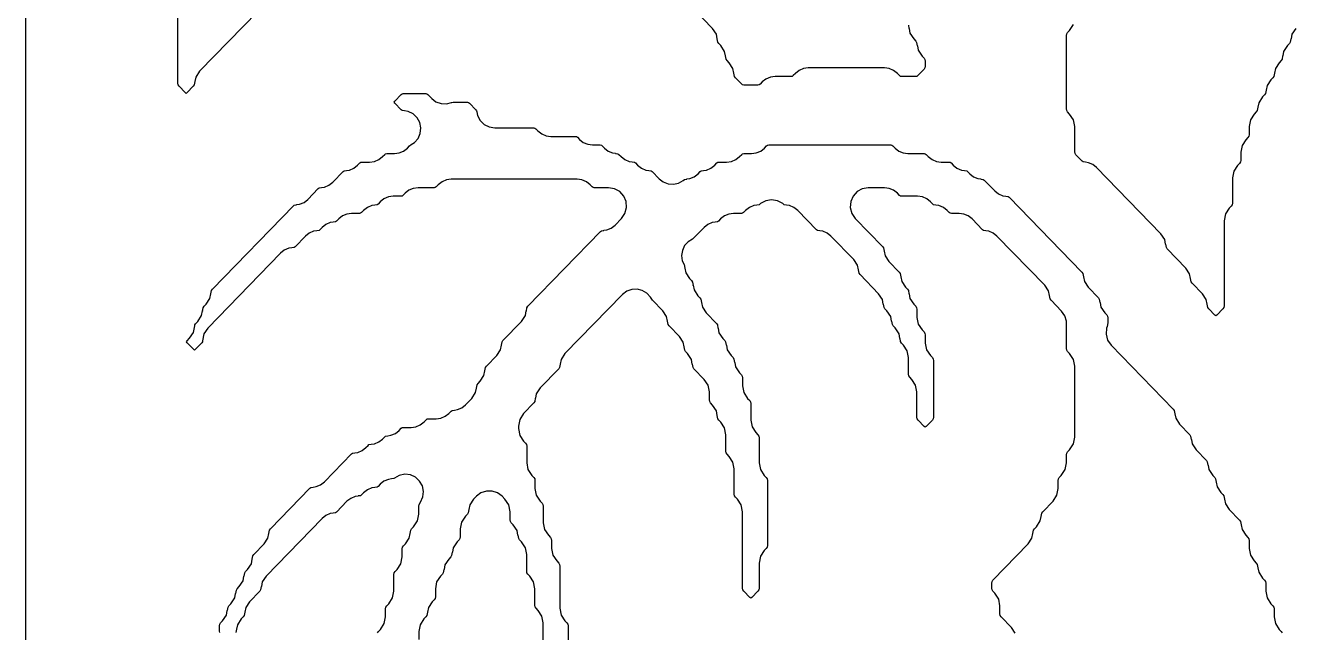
# Model space of a CAD drawing. Header units: millimetres. Extents: x 10 to 410, y 18 to 283.
# Drawn here: x 79 to 114.2, y 185.6 to 202.43 of the extents above; entities that cross this region are included whole.
import ezdxf

# ---------------------------------------------------------------- set-up
doc = ezdxf.new("R2010")
doc.units = ezdxf.units.MM
doc.layers.add('CUT', color=1, linetype='Continuous')

msp = doc.modelspace()

# ---------------------------------------------------------------- linework, layer by layer
at = {"layer": 'CUT'}
msp.add_lwpolyline([(100.134, 157), (100.134, 160), (121.134, 160), (121.134, 157), (129.134, 157), (129.134, 160), (142.2679, 160), (142.2679, 280), (129.134, 280), (129.134, 283), (121.134, 283), (121.134, 280), (100.134, 280), (100.134, 283), (92.134, 283), (92.134, 280), (79, 280), (79, 160), (92.134, 160), (92.134, 157)], close=True, dxfattribs=at)
for points in [[(85.8464, 203.238), (83.832, 201.1624), (83.7275, 201.0021), (83.7027, 200.8749), (83.7001, 200.8754), (83.6821, 200.7832), (83.6572, 200.745), (83.4885, 200.5712), (83.4606, 200.5503), (83.4326, 200.5712), (83.2639, 200.745), (83.239, 200.7832), (83.2303, 200.828), (83.2303, 211.9668)], [(103.4865, 202.4371), (103.5044, 202.345), (103.507, 202.3455), (103.5318, 202.2182), (103.6364, 202.0579), (103.6918, 202.0008), (103.7168, 201.9626), (103.7347, 201.8704), (103.7373, 201.8709), (103.7621, 201.7437), (103.8667, 201.5833), (103.9221, 201.5262), (103.947, 201.488), (103.9558, 201.4432), (103.9558, 201.3025), (103.947, 201.2578), (103.9221, 201.2196), (103.7487, 201.0409), (103.7237, 201.0212), (103.6921, 201.0169), (103.2983, 201.0169), (103.2667, 201.0212), (103.2417, 201.0409), (103.1819, 201.1025), (103.0774, 201.1847), (102.9549, 201.2365), (102.8231, 201.2542), (100.713, 201.2542), (100.5812, 201.2365), (100.4587, 201.1847), (100.3542, 201.1025), (100.2945, 201.0409), (100.2694, 201.0212), (100.2378, 201.0169), (99.7919, 201.0169), (99.6601, 200.9993), (99.5376, 200.9474), (99.4331, 200.8652), (99.3734, 200.8036), (99.3483, 200.7839), (99.3167, 200.7797), (98.9229, 200.7797), (98.8913, 200.7839), (98.8663, 200.8036), (98.6929, 200.9823), (98.668, 201.0205), (98.65, 201.1127), (98.6474, 201.1122), (98.6226, 201.2394), (98.5181, 201.3997), (98.4626, 201.4569), (98.4377, 201.4951), (98.4197, 201.5872), (98.4171, 201.5867), (98.3923, 201.714), (98.2878, 201.8743), (98.2323, 201.9314), (98.2074, 201.9696), (98.1894, 202.0618), (98.1869, 202.0613), (98.162, 202.1885), (98.0575, 202.3489), (97.5415, 202.8806)], [(114.2294, 202.3489), (114.1249, 202.1885), (114.1, 202.0613), (114.0975, 202.0618), (114.0795, 201.9696), (114.0546, 201.9314), (113.9991, 201.8743), (113.8946, 201.714), (113.8698, 201.5867), (113.8672, 201.5872), (113.8492, 201.4951), (113.8243, 201.4569), (113.7688, 201.3997), (113.6643, 201.2394), (113.6395, 201.1122), (113.6369, 201.1127), (113.6189, 201.0205), (113.594, 200.9823), (113.5386, 200.9251), (113.434, 200.7648), (113.4092, 200.6376), (113.4066, 200.6381), (113.3886, 200.5459), (113.3637, 200.5077), (113.3083, 200.4506), (113.2037, 200.2902), (113.1789, 200.163), (113.1763, 200.1635), (113.1584, 200.0713), (113.1335, 200.0331), (113.078, 199.976), (112.9734, 199.8157), (112.9368, 199.6278), (112.9368, 199.4042), (112.9281, 199.3595), (112.9032, 199.3213), (112.8477, 199.2641), (112.7432, 199.1038), (112.7065, 198.9159), (112.7065, 198.6924), (112.6978, 198.6476), (112.6729, 198.6094), (112.6174, 198.5523), (112.5129, 198.3919), (112.4762, 198.204), (112.4762, 197.5059), (112.4675, 197.4612), (112.4426, 197.423), (112.3871, 197.3658), (112.2826, 197.2055), (112.246, 197.0176), (112.246, 194.6585), (112.2372, 194.6137), (112.2123, 194.5755), (112.0436, 194.4017), (112.0157, 194.3809), (111.9877, 194.4017), (111.819, 194.5755), (111.7941, 194.6137), (111.7761, 194.7059), (111.7736, 194.7054), (111.7488, 194.8326), (111.6442, 194.9929), (111.3585, 195.2874), (111.3336, 195.3256), (111.3156, 195.4177), (111.313, 195.4172), (111.2882, 195.5445), (111.1836, 195.7048), (110.6676, 196.2365), (110.6427, 196.2747), (110.6247, 196.3669), (110.6221, 196.3664), (110.5973, 196.4936), (110.4928, 196.654), (108.7087, 198.4923), (108.6042, 198.5746), (108.4817, 198.6264), (108.3974, 198.6377), (108.3976, 198.6396), (108.3329, 198.6483), (108.3079, 198.668), (108.1345, 198.8467), (108.1096, 198.8849), (108.1009, 198.9297), (108.1009, 199.6278), (108.0642, 199.8157), (107.9597, 199.976), (107.9042, 200.0331), (107.8793, 200.0713), (107.8706, 200.1161), (107.8706, 202.1551), (107.8793, 202.1999), (107.9042, 202.2381), (107.9597, 202.2952), (108.0642, 202.4555)], [(84.3904, 185.5968), (84.3817, 185.6415), (84.3817, 185.7822), (84.3904, 185.827), (84.4153, 185.8652), (84.4708, 185.9223), (84.5753, 186.0827), (84.6002, 186.2099), (84.6027, 186.2094), (84.6207, 186.3015), (84.6456, 186.3397), (84.7011, 186.3969), (84.8056, 186.5572), (84.8304, 186.6845), (84.833, 186.684), (84.851, 186.7761), (84.8759, 186.8143), (84.9314, 186.8715), (85.0359, 187.0318), (85.0607, 187.159), (85.0633, 187.1585), (85.0813, 187.2507), (85.1062, 187.2889), (85.1616, 187.346), (85.2662, 187.5064), (85.291, 187.6336), (85.2936, 187.6331), (85.3116, 187.7253), (85.3365, 187.7635), (85.6222, 188.0579), (85.7268, 188.2182), (85.7516, 188.3455), (85.7542, 188.345), (85.7721, 188.4371), (85.797, 188.4753), (86.8916, 189.6032), (86.9166, 189.6229), (86.9813, 189.6316), (86.9811, 189.6335), (87.0654, 189.6448), (87.1879, 189.6966), (87.2924, 189.7789), (88.043, 190.5523), (88.068, 190.572), (88.1327, 190.5807), (88.1325, 190.5826), (88.2168, 190.594), (88.3393, 190.6458), (88.4438, 190.7281), (88.5035, 190.7896), (88.5286, 190.8093), (88.5933, 190.818), (88.593, 190.8199), (88.6774, 190.8312), (88.7999, 190.8831), (88.9044, 190.9653), (88.9641, 191.0269), (88.9892, 191.0466), (89.0539, 191.0553), (89.0536, 191.0572), (89.138, 191.0685), (89.2604, 191.1204), (89.3649, 191.2026), (89.4247, 191.2642), (89.4497, 191.2839), (89.4813, 191.2881), (89.697, 191.2881), (89.8288, 191.3058), (89.9513, 191.3576), (90.0558, 191.4399), (90.1155, 191.5015), (90.1406, 191.5212), (90.1722, 191.5254), (90.3878, 191.5254), (90.5197, 191.5431), (90.6421, 191.5949), (90.7466, 191.6772), (90.8064, 191.7387), (90.8314, 191.7585), (90.8961, 191.7672), (90.8959, 191.7691), (90.9802, 191.7804), (91.1027, 191.8322), (91.2072, 191.9145), (91.3793, 192.0918), (91.4838, 192.2521), (91.5086, 192.3794), (91.5112, 192.3789), (91.5292, 192.471), (91.5541, 192.5092), (91.6096, 192.5664), (91.7141, 192.7267), (91.7389, 192.8539), (91.7415, 192.8534), (91.7595, 192.9456), (91.7844, 192.9838), (92.0701, 193.2782), (92.1747, 193.4386), (92.1995, 193.5658), (92.2021, 193.5653), (92.2201, 193.6575), (92.245, 193.6957), (92.761, 194.2274), (92.8655, 194.3877), (92.8903, 194.515), (92.8929, 194.5145), (92.9109, 194.6066), (92.9358, 194.6448), (94.9515, 196.7218), (94.9765, 196.7415), (95.0412, 196.7502), (95.041, 196.7521), (95.1253, 196.7635), (95.2478, 196.8153), (95.3523, 196.8975), (95.5332, 197.084), (95.6277, 197.2211), (95.6719, 197.3815), (95.6609, 197.5476), (95.5961, 197.7009), (95.4845, 197.8244), (95.3386, 197.9045), (95.1744, 197.9322), (94.7778, 197.9322), (94.7462, 197.9364), (94.7212, 197.9562), (94.6615, 198.0177), (94.557, 198.1), (94.4345, 198.1518), (94.3026, 198.1695), (90.8109, 198.1695), (90.679, 198.1518), (90.5565, 198.1), (90.452, 198.0177), (90.3923, 197.9562), (90.3673, 197.9364), (90.3357, 197.9322), (89.8897, 197.9322), (89.7579, 197.9145), (89.6354, 197.8627), (89.5309, 197.7804), (89.4712, 197.7189), (89.4461, 197.6992), (89.4145, 197.6949), (89.1989, 197.6949), (89.067, 197.6772), (88.9446, 197.6254), (88.8401, 197.5431), (88.7803, 197.4816), (88.7553, 197.4619), (88.6906, 197.4532), (88.6908, 197.4513), (88.6065, 197.4399), (88.484, 197.3881), (88.3795, 197.3058), (88.3198, 197.2443), (88.2947, 197.2246), (88.2631, 197.2203), (88.0475, 197.2203), (87.9156, 197.2026), (87.7931, 197.1508), (87.6886, 197.0686), (87.6289, 197.007), (87.6039, 196.9873), (87.5392, 196.9786), (87.5394, 196.9767), (87.4551, 196.9654), (87.3326, 196.9135), (87.2281, 196.8313), (87.1684, 196.7697), (87.1433, 196.75), (87.0786, 196.7413), (87.0789, 196.7394), (86.9945, 196.7281), (86.872, 196.6763), (86.7675, 196.594), (86.4775, 196.2952), (86.4525, 196.2754), (86.3877, 196.2667), (86.388, 196.2648), (86.3037, 196.2535), (86.1812, 196.2017), (86.0767, 196.1194), (84.0564, 194.0377), (83.9518, 193.8773), (83.9152, 193.6895), (83.9152, 193.6629), (83.8943, 193.6333), (83.7188, 193.4525), (83.6908, 193.4317), (83.6629, 193.4525), (83.4874, 193.6333), (83.4678, 193.661), (83.4874, 193.6887), (83.5556, 193.7589), (83.6601, 193.9193), (83.6968, 194.1071), (83.6968, 194.1337), (83.7177, 194.1633), (83.7799, 194.2274), (83.8845, 194.3877), (83.9093, 194.515), (83.9119, 194.5145), (83.9299, 194.6066), (83.9548, 194.6448), (84.0102, 194.702), (84.1148, 194.8623), (84.1396, 194.9895), (84.1422, 194.989), (84.1601, 195.0812), (84.1851, 195.1194), (86.431, 197.4337), (86.456, 197.4534), (86.5207, 197.4621), (86.5205, 197.464), (86.6048, 197.4753), (86.7273, 197.5271), (86.8318, 197.6094), (87.1218, 197.9082), (87.1469, 197.928), (87.2116, 197.9366), (87.2113, 197.9386), (87.2957, 197.9499), (87.4182, 198.0017), (87.5227, 198.084), (87.8127, 198.3828), (87.8377, 198.4025), (87.9024, 198.4112), (87.9022, 198.4131), (87.9865, 198.4245), (88.109, 198.4763), (88.2135, 198.5586), (88.2733, 198.6201), (88.2983, 198.6398), (88.3299, 198.6441), (88.5456, 198.6441), (88.6774, 198.6618), (88.7999, 198.7136), (88.9044, 198.7959), (88.9641, 198.8574), (88.9892, 198.8771), (89.0208, 198.8814), (89.2364, 198.8814), (89.3682, 198.899), (89.4907, 198.9509), (89.5952, 199.0331), (89.655, 199.0947), (89.7005, 199.1306), (89.7919, 199.1869), (89.8913, 199.3016), (89.9516, 199.4408), (89.9674, 199.5917), (89.9373, 199.7404), (89.8639, 199.8732), (89.7541, 199.9778), (89.618, 200.0448), (89.5141, 200.0607), (89.5144, 200.0634), (89.4497, 200.072), (89.4247, 200.0918), (89.2445, 200.2774), (89.2249, 200.3051), (89.2445, 200.3328), (89.4247, 200.5184), (89.4497, 200.5381), (89.4813, 200.5424), (90.1054, 200.5424), (90.137, 200.5381), (90.162, 200.5184), (90.2681, 200.4092), (90.387, 200.3186), (90.5275, 200.2674), (90.6768, 200.2599), (90.8217, 200.2969), (90.8308, 200.3008), (90.863, 200.3051), (91.2568, 200.3051), (91.2884, 200.3008), (91.3135, 200.2811), (91.4936, 200.0955), (91.5151, 200.0651), (91.5229, 200.0408), (91.539, 199.9387), (91.61, 199.7993), (91.7207, 199.6887), (91.86, 199.6177), (92.0146, 199.5932), (93.0991, 199.5932), (93.1307, 199.589), (93.1557, 199.5693), (93.2154, 199.5077), (93.3199, 199.4254), (93.4424, 199.3736), (93.5742, 199.3559), (94.2505, 199.3559), (94.2821, 199.3517), (94.3071, 199.332), (94.3669, 199.2704), (94.4714, 199.1881), (94.5938, 199.1363), (94.7257, 199.1186), (94.9413, 199.1186), (94.9729, 199.1144), (94.998, 199.0947), (95.0577, 199.0331), (95.1622, 198.9509), (95.2847, 198.899), (95.369, 198.8877), (95.3688, 198.8858), (95.4335, 198.8771), (95.4585, 198.8574), (95.5183, 198.7959), (95.6228, 198.7136), (95.7453, 198.6618), (95.8296, 198.6504), (95.8294, 198.6485), (95.8941, 198.6398), (95.9191, 198.6201), (95.9788, 198.5586), (96.0833, 198.4763), (96.2058, 198.4245), (96.2902, 198.4131), (96.2899, 198.4112), (96.3546, 198.4025), (96.3797, 198.3828), (96.5751, 198.1814), (96.6912, 198.0925), (96.828, 198.041), (96.9739, 198.0313), (97.1164, 198.0641), (97.2432, 198.1368), (97.2793, 198.1653), (97.3441, 198.1739), (97.3438, 198.1759), (97.4281, 198.1872), (97.5506, 198.239), (97.6551, 198.3213), (97.7149, 198.3828), (97.7399, 198.4025), (97.8046, 198.4112), (97.8044, 198.4131), (97.8887, 198.4245), (98.0112, 198.4763), (98.1157, 198.5586), (98.1754, 198.6201), (98.2005, 198.6398), (98.2321, 198.6441), (98.4477, 198.6441), (98.5796, 198.6618), (98.7021, 198.7136), (98.8066, 198.7959), (98.8663, 198.8574), (98.8913, 198.8771), (98.9229, 198.8814), (99.1386, 198.8814), (99.2704, 198.899), (99.3929, 198.9509), (99.4974, 199.0331), (99.5571, 199.0947), (99.5822, 199.1144), (99.6138, 199.1186), (103.0012, 199.1186), (103.0328, 199.1144), (103.0579, 199.0947), (103.1176, 199.0331), (103.2221, 198.9509), (103.3446, 198.899), (103.4764, 198.8814), (103.9224, 198.8814), (103.954, 198.8771), (103.979, 198.8574), (104.0387, 198.7959), (104.1432, 198.7136), (104.2657, 198.6618), (104.3976, 198.6441), (104.6132, 198.6441), (104.6448, 198.6398), (104.6699, 198.6201), (104.7296, 198.5586), (104.8341, 198.4763), (104.9566, 198.4245), (105.0409, 198.4131), (105.0407, 198.4112), (105.1054, 198.4025), (105.1304, 198.3828), (105.1902, 198.3213), (105.2947, 198.239), (105.4172, 198.1872), (105.5015, 198.1759), (105.5012, 198.1739), (105.566, 198.1653), (105.591, 198.1455), (105.881, 197.8467), (105.9855, 197.7644), (106.108, 197.7126), (106.1924, 197.7013), (106.1921, 197.6994), (106.2568, 197.6907), (106.2819, 197.6709), (108.2975, 195.594), (108.3224, 195.5558), (108.3404, 195.4636), (108.343, 195.4641), (108.3678, 195.3369), (108.4723, 195.1765), (108.7581, 194.8821), (108.783, 194.8439), (108.801, 194.7517), (108.8035, 194.7523), (108.8283, 194.625), (108.9329, 194.4647), (108.9884, 194.4075), (109.0133, 194.3693), (109.022, 194.3246), (109.022, 194.1839), (109.0036, 194.0897), (108.9818, 194.0393), (108.9696, 193.872), (109.0135, 193.7101), (109.1085, 193.5719), (110.8306, 191.7974), (110.8555, 191.7592), (110.8735, 191.667), (110.8761, 191.6675), (110.9009, 191.5403), (111.0054, 191.3799), (111.2912, 191.0855), (111.3161, 191.0473), (111.3341, 190.9551), (111.3367, 190.9556), (111.3615, 190.8284), (111.466, 190.6681), (111.7518, 190.3736), (111.7767, 190.3354), (111.7946, 190.2433), (111.7972, 190.2438), (111.822, 190.1166), (111.9266, 189.9562), (111.982, 189.8991), (112.0069, 189.8609), (112.0249, 189.7687), (112.0275, 189.7692), (112.0523, 189.642), (112.1569, 189.4816), (112.2123, 189.4245), (112.2372, 189.3863), (112.2552, 189.2941), (112.2578, 189.2946), (112.2826, 189.1674), (112.3871, 189.0071), (112.6729, 188.7126), (112.6978, 188.6744), (112.7158, 188.5823), (112.7184, 188.5828), (112.7432, 188.4555), (112.8477, 188.2952), (112.9032, 188.2381), (112.9281, 188.1999), (112.9368, 188.1551), (112.9368, 187.9315), (112.9734, 187.7437), (113.078, 187.5833), (113.1335, 187.5262), (113.1584, 187.488), (113.1763, 187.3958), (113.1789, 187.3963), (113.2037, 187.2691), (113.3083, 187.1088), (113.3637, 187.0516), (113.3886, 187.0134), (113.3974, 186.9686), (113.3974, 186.7451), (113.434, 186.5572), (113.5386, 186.3969), (113.594, 186.3397), (113.6189, 186.3015), (113.6277, 186.2568), (113.6277, 186.0332), (113.6643, 185.8454), (113.7688, 185.685), (113.8243, 185.6279), (113.8492, 185.5897)], [(106.4522, 185.5784), (106.3477, 185.7387), (106.062, 186.0331), (106.037, 186.0713), (106.0283, 186.1161), (106.0283, 186.3396), (105.9917, 186.5275), (105.8871, 186.6879), (105.8317, 186.745), (105.8068, 186.7832), (105.798, 186.828), (105.798, 186.9686), (105.8068, 187.0134), (105.8317, 187.0516), (106.8083, 188.0579), (106.9128, 188.2182), (106.9376, 188.3455), (106.9402, 188.345), (106.9582, 188.4371), (106.9831, 188.4753), (107.0385, 188.5325), (107.1431, 188.6928), (107.1679, 188.82), (107.1705, 188.8195), (107.1885, 188.9117), (107.2134, 188.9499), (107.4991, 189.2443), (107.6037, 189.4047), (107.6403, 189.5926), (107.6403, 189.8161), (107.649, 189.8609), (107.6739, 189.8991), (107.7294, 189.9562), (107.8339, 190.1166), (107.8706, 190.3044), (107.8706, 190.528), (107.8793, 190.5727), (107.9042, 190.6109), (107.9597, 190.6681), (108.0642, 190.8284), (108.1009, 191.0163), (108.1009, 192.9837), (108.0642, 193.1716), (107.9597, 193.3319), (107.9042, 193.3891), (107.8793, 193.4273), (107.8706, 193.472), (107.8706, 194.1356), (107.8691, 194.1356), (107.8721, 194.2284), (107.8265, 194.3816), (107.735, 194.5126), (107.4436, 194.8128), (107.4187, 194.851), (107.4008, 194.9432), (107.3982, 194.9427), (107.3734, 195.0699), (107.2688, 195.2302), (105.9453, 196.594), (105.8408, 196.6763), (105.7183, 196.7281), (105.634, 196.7394), (105.6342, 196.7413), (105.5695, 196.75), (105.5445, 196.7697), (105.2545, 197.0686), (105.15, 197.1508), (105.0275, 197.2026), (104.8957, 197.2203), (104.68, 197.2203), (104.6484, 197.2246), (104.6234, 197.2443), (104.5636, 197.3058), (104.4591, 197.3881), (104.3366, 197.4399), (104.2523, 197.4513), (104.2525, 197.4532), (104.1878, 197.4619), (104.1628, 197.4816), (104.1031, 197.5431), (103.9986, 197.6254), (103.8761, 197.6772), (103.7443, 197.6949), (103.2983, 197.6949), (103.2667, 197.6992), (103.2417, 197.7189), (103.1819, 197.7804), (103.0774, 197.8627), (102.9549, 197.9145), (102.8231, 197.9322), (102.3744, 197.9322), (102.2102, 197.9045), (102.0643, 197.8244), (101.9527, 197.7009), (101.8879, 197.5476), (101.8769, 197.3815), (101.9211, 197.2211), (102.0155, 197.084), (102.7707, 196.3058), (102.7956, 196.2676), (102.8136, 196.1755), (102.8162, 196.176), (102.841, 196.0488), (102.9455, 195.8884), (103.2313, 195.594), (103.2562, 195.5558), (103.2742, 195.4636), (103.2767, 195.4641), (103.3016, 195.3369), (103.4061, 195.1765), (103.4616, 195.1194), (103.4865, 195.0812), (103.5044, 194.989), (103.507, 194.9895), (103.5318, 194.8623), (103.6364, 194.702), (103.6918, 194.6448), (103.7168, 194.6066), (103.7255, 194.5619), (103.7255, 194.3383), (103.7621, 194.1504), (103.8667, 193.9901), (103.9221, 193.933), (103.947, 193.8948), (103.9558, 193.85), (103.9558, 193.6265), (103.9924, 193.4386), (104.097, 193.2782), (104.1524, 193.2211), (104.1773, 193.1829), (104.186, 193.1381), (104.186, 191.5737), (104.1773, 191.529), (104.1524, 191.4908), (103.9837, 191.3169), (103.9558, 191.2961), (103.9278, 191.3169), (103.7591, 191.4908), (103.7342, 191.529), (103.7255, 191.5737), (103.7255, 192.2718), (103.6888, 192.4597), (103.5843, 192.6201), (103.5288, 192.6772), (103.5039, 192.7154), (103.4952, 192.7602), (103.4952, 193.221), (103.4586, 193.4089), (103.354, 193.5692), (103.2986, 193.6264), (103.2736, 193.6646), (103.2557, 193.7567), (103.2531, 193.7562), (103.2283, 193.8834), (103.1237, 194.0438), (103.0683, 194.1009), (103.0434, 194.1391), (103.0254, 194.2313), (103.0228, 194.2308), (102.998, 194.358), (102.8934, 194.5184), (102.838, 194.5755), (102.8131, 194.6137), (102.7951, 194.7059), (102.7925, 194.7054), (102.7677, 194.8326), (102.6632, 194.9929), (102.1471, 195.5247), (102.1222, 195.5629), (102.1043, 195.655), (102.1017, 195.6545), (102.0769, 195.7818), (101.9723, 195.9421), (101.3397, 196.594), (101.2352, 196.6763), (101.1127, 196.7281), (101.0283, 196.7394), (101.0286, 196.7413), (100.9639, 196.75), (100.9388, 196.7697), (100.4185, 197.3058), (100.314, 197.3881), (100.1915, 197.4399), (100.1072, 197.4513), (100.1075, 197.4532), (100.0427, 197.4619), (100.0048, 197.4917), (99.8592, 197.5713), (99.6955, 197.5989), (99.5319, 197.5713), (99.3862, 197.4917), (99.3483, 197.4619), (99.2836, 197.4532), (99.2839, 197.4513), (99.1995, 197.4399), (99.077, 197.3881), (98.9725, 197.3058), (98.9128, 197.2443), (98.8877, 197.2246), (98.8561, 197.2203), (98.6405, 197.2203), (98.5087, 197.2026), (98.3862, 197.1508), (98.2817, 197.0686), (98.2219, 197.007), (98.1969, 196.9873), (98.1322, 196.9786), (98.1324, 196.9767), (98.0481, 196.9654), (97.9256, 196.9135), (97.8211, 196.8313), (97.5311, 196.5324), (97.5056, 196.5123), (97.5029, 196.5112), (97.3788, 196.4358), (97.2816, 196.328), (97.2195, 196.1968), (97.1977, 196.0532), (97.2181, 195.9095), (97.2667, 195.8041), (97.2868, 195.7009), (97.2894, 195.7014), (97.3142, 195.5742), (97.4187, 195.4138), (97.4742, 195.3567), (97.4991, 195.3185), (97.5171, 195.2263), (97.5197, 195.2268), (97.5445, 195.0996), (97.649, 194.9393), (97.7045, 194.8821), (97.7294, 194.8439), (97.7474, 194.7517), (97.7499, 194.7523), (97.7748, 194.625), (97.8793, 194.4647), (98.165, 194.1703), (98.19, 194.1321), (98.2079, 194.0399), (98.2105, 194.0404), (98.2353, 193.9132), (98.3399, 193.7528), (98.3953, 193.6957), (98.4202, 193.6575), (98.4382, 193.5653), (98.4408, 193.5658), (98.4656, 193.4386), (98.5702, 193.2782), (98.6256, 193.2211), (98.6505, 193.1829), (98.6685, 193.0907), (98.6711, 193.0912), (98.6959, 192.964), (98.8004, 192.8037), (98.8559, 192.7465), (98.8808, 192.7083), (98.8895, 192.6636), (98.8895, 192.44), (98.9262, 192.2521), (99.0307, 192.0918), (99.0862, 192.0347), (99.1111, 191.9965), (99.1198, 191.9517), (99.1198, 191.4909), (99.1565, 191.303), (99.261, 191.1427), (99.3165, 191.0855), (99.3414, 191.0473), (99.3501, 191.0025), (99.3501, 190.3044), (99.3867, 190.1166), (99.4913, 189.9562), (99.5467, 189.8991), (99.5717, 189.8609), (99.5804, 189.8161), (99.5804, 188.0144), (99.5717, 187.9696), (99.5467, 187.9314), (99.4913, 187.8743), (99.3867, 187.714), (99.3501, 187.5261), (99.3501, 186.828), (99.3414, 186.7832), (99.3165, 186.745), (99.1477, 186.5712), (99.1198, 186.5503), (99.0919, 186.5712), (98.9232, 186.745), (98.8983, 186.7832), (98.8895, 186.828), (98.8895, 188.9498), (98.8529, 189.1377), (98.7483, 189.298), (98.6929, 189.3552), (98.668, 189.3934), (98.6593, 189.4381), (98.6593, 190.1363), (98.6226, 190.3241), (98.5181, 190.4845), (98.4626, 190.5416), (98.4377, 190.5798), (98.429, 190.6246), (98.429, 191.0854), (98.3923, 191.2733), (98.2878, 191.4336), (98.2323, 191.4908), (98.2074, 191.529), (98.1894, 191.6211), (98.1869, 191.6206), (98.162, 191.7479), (98.0575, 191.9082), (98.002, 191.9653), (97.9771, 192.0035), (97.9684, 192.0483), (97.9684, 192.2718), (97.9318, 192.4597), (97.8272, 192.6201), (97.5415, 192.9145), (97.5166, 192.9527), (97.4986, 193.0449), (97.496, 193.0444), (97.4712, 193.1716), (97.3666, 193.3319), (97.3112, 193.3891), (97.2863, 193.4273), (97.2683, 193.5194), (97.2657, 193.5189), (97.2409, 193.6462), (97.1364, 193.8065), (96.8506, 194.1009), (96.8257, 194.1391), (96.8077, 194.2313), (96.8052, 194.2308), (96.7803, 194.358), (96.6758, 194.5184), (96.3901, 194.8128), (96.3347, 194.8978), (96.2357, 195.009), (96.1083, 195.0861), (95.9639, 195.1224), (95.8152, 195.1144), (95.6755, 195.0631), (95.557, 194.9729), (93.9645, 193.3319), (93.8599, 193.1716), (93.8351, 193.0444), (93.8326, 193.0449), (93.8146, 192.9527), (93.7897, 192.9145), (93.2736, 192.3828), (93.1691, 192.2224), (93.1443, 192.0952), (93.1417, 192.0957), (93.1237, 192.0035), (93.0988, 191.9653), (92.8131, 191.6709), (92.7085, 191.5106), (92.6719, 191.3227), (92.6719, 191.2536), (92.7085, 191.0657), (92.8131, 190.9054), (92.8685, 190.8482), (92.8934, 190.81), (92.9022, 190.7653), (92.9022, 190.3044), (92.9388, 190.1166), (93.0434, 189.9562), (93.0988, 189.8991), (93.1237, 189.8609), (93.1325, 189.8161), (93.1325, 189.5926), (93.1691, 189.4047), (93.2736, 189.2443), (93.3291, 189.1872), (93.354, 189.149), (93.3627, 189.1042), (93.3627, 188.6434), (93.3994, 188.4555), (93.5039, 188.2952), (93.5594, 188.2381), (93.5843, 188.1999), (93.593, 188.1551), (93.593, 187.9315), (93.6297, 187.7437), (93.7342, 187.5833), (93.7897, 187.5262), (93.8146, 187.488), (93.8233, 187.4432), (93.8233, 186.2705), (93.8599, 186.0827), (93.9645, 185.9223), (94.02, 185.8652), (94.0449, 185.827), (94.0536, 185.7822), (94.0536, 184.9297)], [(88.7658, 185.5897), (88.7907, 185.6279), (88.8462, 185.685), (88.9507, 185.8454), (88.9874, 186.0332), (88.9874, 186.2568), (88.9961, 186.3015), (89.021, 186.3397), (89.0765, 186.3969), (89.181, 186.5572), (89.2176, 186.7451), (89.2176, 187.2059), (89.2264, 187.2507), (89.2513, 187.2889), (89.3067, 187.346), (89.4113, 187.5064), (89.4479, 187.6943), (89.4479, 187.9178), (89.4567, 187.9626), (89.4816, 188.0008), (89.537, 188.0579), (89.6416, 188.2182), (89.6664, 188.3455), (89.669, 188.345), (89.6869, 188.4371), (89.7118, 188.4753), (89.7673, 188.5325), (89.8719, 188.6928), (89.9085, 188.8807), (89.9085, 189.1042), (89.9172, 189.149), (89.9609, 189.2161), (90.0247, 189.3582), (90.0415, 189.5131), (90.0099, 189.6656), (89.9329, 189.801), (89.818, 189.9062), (89.6762, 189.9708), (89.5215, 189.9887), (89.3687, 189.9581), (89.2328, 189.882), (89.2159, 189.8686), (89.1511, 189.86), (89.1514, 189.858), (89.067, 189.8467), (88.9446, 189.7949), (88.8401, 189.7126), (88.7803, 189.6511), (88.7553, 189.6314), (88.6906, 189.6227), (88.6908, 189.6207), (88.6065, 189.6094), (88.484, 189.5576), (88.3795, 189.4753), (88.3198, 189.4138), (88.2947, 189.3941), (88.23, 189.3854), (88.2303, 189.3835), (88.1459, 189.3721), (88.0234, 189.3203), (87.9189, 189.238), (87.6289, 188.9392), (87.6039, 188.9195), (87.5392, 188.9108), (87.5394, 188.9089), (87.4551, 188.8976), (87.3326, 188.8457), (87.2281, 188.7635), (85.6743, 187.1624), (85.5698, 187.0021), (85.5449, 186.8749), (85.5424, 186.8754), (85.5244, 186.7832), (85.4995, 186.745), (85.2137, 186.4506), (85.1092, 186.2902), (85.0844, 186.163), (85.0818, 186.1635), (85.0638, 186.0713), (85.0389, 186.0331), (84.9835, 185.976), (84.8789, 185.8157), (84.8541, 185.6884), (84.8515, 185.6889), (84.8335, 185.5968)], [(93.3627, 185.1669), (93.3627, 185.8651), (93.3261, 186.0529), (93.2216, 186.2133), (93.1661, 186.2704), (93.1412, 186.3086), (93.1325, 186.3534), (93.1325, 186.8142), (93.0958, 187.0021), (92.9913, 187.1624), (92.9358, 187.2196), (92.9109, 187.2578), (92.9022, 187.3025), (92.9022, 187.7634), (92.8655, 187.9512), (92.761, 188.1116), (92.7055, 188.1687), (92.6806, 188.2069), (92.6626, 188.2991), (92.6601, 188.2986), (92.6353, 188.4258), (92.5307, 188.5862), (92.4752, 188.6433), (92.4503, 188.6815), (92.4416, 188.7263), (92.4416, 188.9498), (92.405, 189.1377), (92.3004, 189.298), (92.2247, 189.376), (92.0969, 189.4713), (91.9456, 189.5214), (91.7862, 189.5214), (91.6349, 189.4713), (91.5071, 189.376), (91.4314, 189.298), (91.3268, 189.1377), (91.302, 189.0105), (91.2994, 189.011), (91.2815, 188.9188), (91.2566, 188.8806), (91.2011, 188.8235), (91.0965, 188.6631), (91.0599, 188.4752), (91.0599, 188.2517), (91.0512, 188.2069), (91.0263, 188.1687), (90.9708, 188.1116), (90.8663, 187.9512), (90.8415, 187.824), (90.8389, 187.8245), (90.8209, 187.7324), (90.796, 187.6942), (90.7405, 187.637), (90.636, 187.4767), (90.6112, 187.3494), (90.6086, 187.3499), (90.5906, 187.2578), (90.5657, 187.2196), (90.5102, 187.1624), (90.4057, 187.0021), (90.3691, 186.8142), (90.3691, 186.5907), (90.3603, 186.5459), (90.3354, 186.5077), (90.28, 186.4506), (90.1754, 186.2902), (90.1506, 186.163), (90.148, 186.1635), (90.13, 186.0713), (90.1051, 186.0331), (90.0497, 185.976), (89.9451, 185.8157), (89.9085, 185.6278), (89.9085, 185.4042)]]:
    msp.add_lwpolyline(points, dxfattribs=at)

doc.saveas('drawing.dxf')
